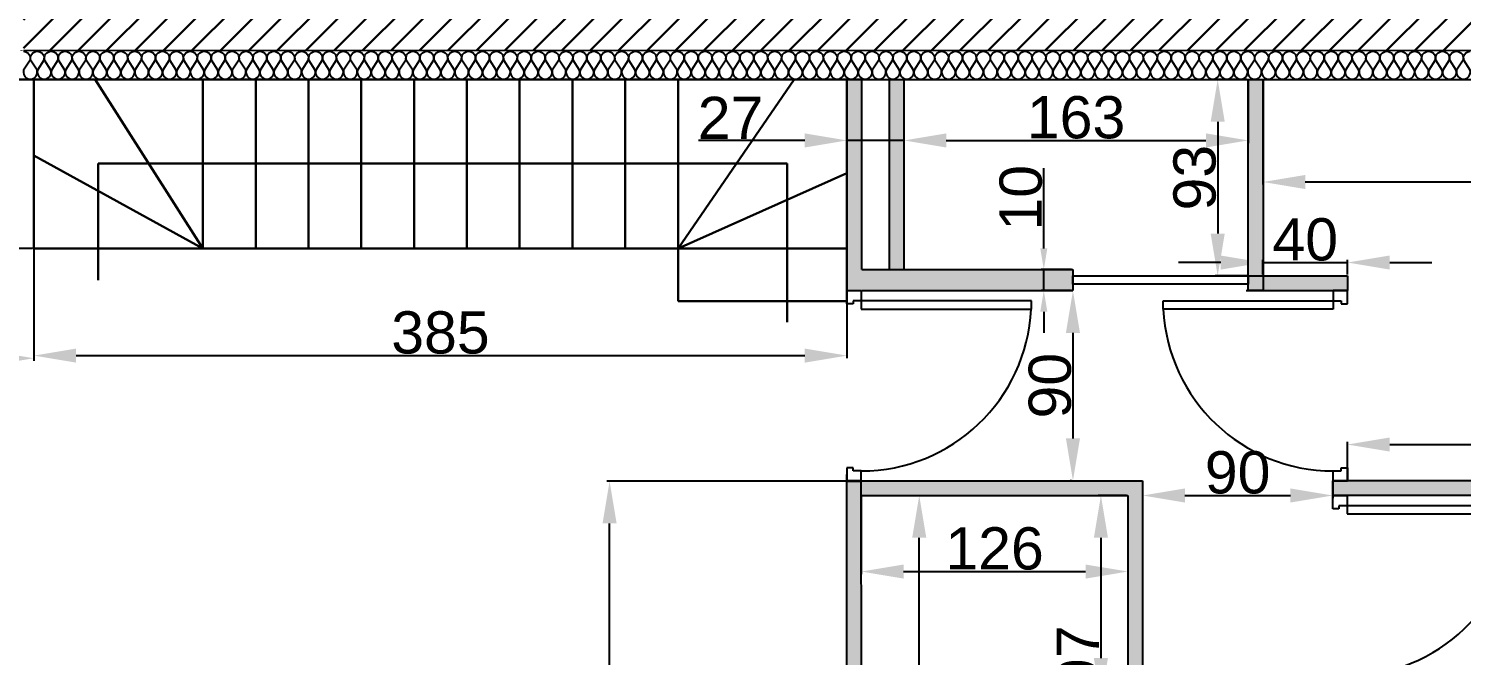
# Model space of a CAD drawing. Header units: millimetres. Extents: x -255 to 11976, y -437 to 3955.
# Drawn here: x 548 to 1226, y 514 to 810 of the extents above; entities that cross this region are included whole.
import ezdxf

# ---------------------------------------------------------------- set-up
doc = ezdxf.new("R2010")
doc.units = ezdxf.units.MM
for name, color, linetype in [('Cloisons', 8, 'Continuous'), ('Cotation', 7, 'Continuous'), ('Escalier', 9, 'Continuous'), ('Isolation', 6, 'Continuous'), ('MenuisInt', 4, 'Continuous')]:
    doc.layers.add(name, color=color, linetype=linetype)
doc.styles.get("Standard").update_dxf_attribs({"font": 'arial.ttf'})
doc.dimstyles.new('ISO-25', dxfattribs={"dimtxt": 2.5, "dimasz": 2.5, "dimexe": 1.25, "dimexo": 0.625, "dimtad": 1, "dimtxsty": 'Standard', "dimcen": 2.5, "dimadec": 0, "dimazin": 0, "dimtfac": 1, "dimtmove": 0, "dimatfit": 3, "dimfxl": 1, "dimarcsym": 0})

# ---------------------------------------------------------------- blocks, each defined once
blk = doc.blocks.new('*U28')
at = {"flags": 128}
for points in [[(0, 1, -0.505863), (0.239, 0.676), (0.009, 0.318, 1.322645), (0.491, 0.318), (0.261, 0.676, -0.505863), (0.5, 1)], [(0.5, 1, -0.505863), (0.739, 0.676), (0.509, 0.318, 1.322645), (0.991, 0.318), (0.761, 0.676, -0.505863), (1, 1)], [(1, 1, -0.505863), (1.239, 0.676), (1.009, 0.318, 1.322645), (1.491, 0.318), (1.261, 0.676, -0.505863), (1.5, 1)], [(1.5, 1, -0.505863), (1.739, 0.676), (1.509, 0.318, 1.322645), (1.991, 0.318), (1.761, 0.676, -0.505863), (2, 1)], [(2, 1, -0.505863), (2.239, 0.676), (2.009, 0.318, 1.322645), (2.491, 0.318), (2.261, 0.676, -0.505863), (2.5, 1)], [(2.5, 1, -0.505863), (2.739, 0.676), (2.509, 0.318, 1.322645), (2.991, 0.318), (2.761, 0.676, -0.505863), (3, 1)], [(3, 1, -0.505863), (3.239, 0.676), (3.009, 0.318, 1.322645), (3.491, 0.318), (3.261, 0.676, -0.505863), (3.5, 1)], [(3.5, 1, -0.505863), (3.739, 0.676), (3.509, 0.318, 1.322645), (3.991, 0.318), (3.761, 0.676, -0.505863), (4, 1)], [(4, 1, -0.505863), (4.239, 0.676), (4.009, 0.318, 1.322645), (4.491, 0.318), (4.261, 0.676, -0.505863), (4.5, 1)], [(4.5, 1, -0.505863), (4.739, 0.676), (4.509, 0.318, 1.322645), (4.991, 0.318), (4.761, 0.676, -0.505863), (5, 1)], [(5, 1, -0.505863), (5.239, 0.676), (5.009, 0.318, 1.322645), (5.491, 0.318), (5.261, 0.676, -0.505863), (5.5, 1)], [(5.5, 1, -0.505863), (5.739, 0.676), (5.509, 0.318, 1.322645), (5.991, 0.318), (5.761, 0.676, -0.505863), (6, 1)], [(6, 1, -0.505863), (6.239, 0.676), (6.009, 0.318, 1.322645), (6.491, 0.318), (6.261, 0.676, -0.505863), (6.5, 1)], [(6.5, 1, -0.505863), (6.739, 0.676), (6.509, 0.318, 1.322645), (6.991, 0.318), (6.761, 0.676, -0.505863), (7, 1)], [(7, 1, -0.505863), (7.239, 0.676), (7.009, 0.318, 1.322645), (7.491, 0.318), (7.261, 0.676, -0.505863), (7.5, 1)], [(7.5, 1, -0.505863), (7.739, 0.676), (7.509, 0.318, 1.322645), (7.991, 0.318), (7.761, 0.676, -0.505863), (8, 1)], [(8, 1, -0.505863), (8.239, 0.676), (8.009, 0.318, 1.322645), (8.491, 0.318), (8.261, 0.676, -0.505863), (8.5, 1)], [(8.5, 1, -0.505863), (8.739, 0.676), (8.509, 0.318, 1.322645), (8.991, 0.318), (8.761, 0.676, -0.505863), (9, 1)], [(9, 1, -0.505863), (9.239, 0.676), (9.009, 0.318, 1.322645), (9.491, 0.318), (9.261, 0.676, -0.505863), (9.5, 1)], [(9.5, 1, -0.505863), (9.739, 0.676), (9.509, 0.318, 1.322645), (9.991, 0.318), (9.761, 0.676, -0.505863), (10, 1)], [(10, 1, -0.505863), (10.239, 0.676), (10.009, 0.318, 1.322645), (10.491, 0.318), (10.261, 0.676, -0.505863), (10.5, 1)], [(10.5, 1, -0.505863), (10.739, 0.676), (10.509, 0.318, 1.322645), (10.991, 0.318), (10.761, 0.676, -0.505863), (11, 1)], [(11, 1, -0.505863), (11.239, 0.676), (11.009, 0.318, 1.322645), (11.491, 0.318), (11.261, 0.676, -0.505863), (11.5, 1)], [(11.5, 1, -0.505863), (11.739, 0.676), (11.509, 0.318, 1.322645), (11.991, 0.318), (11.761, 0.676, -0.505863), (12, 1)], [(12, 1, -0.505863), (12.239, 0.676), (12.009, 0.318, 1.322645), (12.491, 0.318), (12.261, 0.676, -0.505863), (12.5, 1)], [(12.5, 1, -0.505863), (12.739, 0.676), (12.509, 0.318, 1.322645), (12.991, 0.318), (12.761, 0.676, -0.505863), (13, 1)], [(13, 1, -0.505863), (13.239, 0.676), (13.009, 0.318, 1.322645), (13.491, 0.318), (13.261, 0.676, -0.505863), (13.5, 1)], [(13.5, 1, -0.505863), (13.739, 0.676), (13.509, 0.318, 1.322645), (13.991, 0.318), (13.761, 0.676, -0.505863), (14, 1)], [(14, 1, -0.505863), (14.239, 0.676), (14.009, 0.318, 1.322645), (14.491, 0.318), (14.261, 0.676, -0.505863), (14.5, 1)], [(14.5, 1, -0.505863), (14.739, 0.676), (14.509, 0.318, 1.322645), (14.991, 0.318), (14.761, 0.676, -0.505863), (15, 1)], [(15, 1, -0.505863), (15.239, 0.676), (15.009, 0.318, 1.322645), (15.491, 0.318), (15.261, 0.676, -0.505863), (15.5, 1)], [(15.5, 1, -0.505863), (15.739, 0.676), (15.509, 0.318, 1.322645), (15.991, 0.318), (15.761, 0.676, -0.505863), (16, 1)], [(16, 1, -0.505863), (16.239, 0.676), (16.009, 0.318, 1.322645), (16.491, 0.318), (16.261, 0.676, -0.505863), (16.5, 1)], [(16.5, 1, -0.505863), (16.739, 0.676), (16.509, 0.318, 1.322645), (16.991, 0.318), (16.761, 0.676, -0.505863), (17, 1)], [(17, 1, -0.505863), (17.239, 0.676), (17.009, 0.318, 1.322645), (17.491, 0.318), (17.261, 0.676, -0.505863), (17.5, 1)], [(17.5, 1, -0.505863), (17.739, 0.676), (17.509, 0.318, 1.322645), (17.991, 0.318), (17.761, 0.676, -0.505863), (18, 1)], [(18, 1, -0.505863), (18.239, 0.676), (18.009, 0.318, 1.322645), (18.491, 0.318), (18.261, 0.676, -0.505863), (18.5, 1)], [(18.5, 1, -0.505863), (18.739, 0.676), (18.509, 0.318, 1.322645), (18.991, 0.318), (18.761, 0.676, -0.505863), (19, 1)], [(19, 1, -0.505863), (19.239, 0.676), (19.009, 0.318, 1.322645), (19.491, 0.318), (19.261, 0.676, -0.505863), (19.5, 1)], [(19.5, 1, -0.505863), (19.739, 0.676), (19.509, 0.318, 1.322645), (19.991, 0.318), (19.761, 0.676, -0.505863), (20, 1)], [(20, 1, -0.505863), (20.239, 0.676), (20.009, 0.318, 1.322645), (20.491, 0.318), (20.261, 0.676, -0.505863), (20.5, 1)], [(20.5, 1, -0.505863), (20.739, 0.676), (20.509, 0.318, 1.322645), (20.991, 0.318), (20.761, 0.676, -0.505863), (21, 1)], [(21, 1, -0.505863), (21.239, 0.676), (21.009, 0.318, 1.322645), (21.491, 0.318), (21.261, 0.676, -0.505863), (21.5, 1)], [(21.5, 1, -0.505863), (21.739, 0.676), (21.509, 0.318, 1.322645), (21.991, 0.318), (21.761, 0.676, -0.505863), (22, 1)], [(22, 1, -0.505863), (22.239, 0.676), (22.009, 0.318, 1.322645), (22.491, 0.318), (22.261, 0.676, -0.505863), (22.5, 1)], [(22.5, 1, -0.505863), (22.739, 0.676), (22.509, 0.318, 1.322645), (22.991, 0.318), (22.761, 0.676, -0.505863), (23, 1)], [(23, 1, -0.505863), (23.239, 0.676), (23.009, 0.318, 1.322645), (23.491, 0.318), (23.261, 0.676, -0.505863), (23.5, 1)], [(23.5, 1, -0.505863), (23.739, 0.676), (23.509, 0.318, 1.322645), (23.991, 0.318), (23.761, 0.676, -0.505863), (24, 1)], [(24, 1, -0.505863), (24.239, 0.676), (24.009, 0.318, 1.322645), (24.491, 0.318), (24.261, 0.676, -0.505863), (24.5, 1)], [(24.5, 1, -0.505863), (24.739, 0.676), (24.509, 0.318, 1.322645), (24.991, 0.318), (24.761, 0.676, -0.505863), (25, 1)], [(25, 1, -0.505863), (25.239, 0.676), (25.009, 0.318, 1.322645), (25.491, 0.318), (25.261, 0.676, -0.505863), (25.5, 1)], [(25.5, 1, -0.505863), (25.739, 0.676), (25.509, 0.318, 1.322645), (25.991, 0.318), (25.761, 0.676, -0.505863), (26, 1)], [(26, 1, -0.505863), (26.239, 0.676), (26.009, 0.318, 1.322645), (26.491, 0.318), (26.261, 0.676, -0.505863), (26.5, 1)], [(26.5, 1, -0.505863), (26.739, 0.676), (26.509, 0.318, 1.322645), (26.991, 0.318), (26.761, 0.676, -0.505863), (27, 1)], [(27, 1, -0.505863), (27.239, 0.676), (27.009, 0.318, 1.322645), (27.491, 0.318), (27.261, 0.676, -0.505863), (27.5, 1)], [(27.5, 1, -0.505863), (27.739, 0.676), (27.509, 0.318, 1.322645), (27.991, 0.318), (27.761, 0.676, -0.505863), (28, 1)], [(28, 1, -0.505863), (28.239, 0.676), (28.009, 0.318, 1.322645), (28.491, 0.318), (28.261, 0.676, -0.505863), (28.5, 1)], [(28.5, 1, -0.505863), (28.739, 0.676), (28.509, 0.318, 1.322645), (28.991, 0.318), (28.761, 0.676, -0.505863), (29, 1)], [(29, 1, -0.505863), (29.239, 0.676), (29.009, 0.318, 1.322645), (29.491, 0.318), (29.261, 0.676, -0.505863), (29.5, 1)], [(29.5, 1, -0.505863), (29.739, 0.676), (29.509, 0.318, 1.322645), (29.991, 0.318), (29.761, 0.676, -0.505863), (30, 1)], [(30, 1, -0.505863), (30.239, 0.676), (30.009, 0.318, 1.322645), (30.491, 0.318), (30.261, 0.676, -0.505863), (30.5, 1)], [(30.5, 1, -0.505863), (30.739, 0.676), (30.509, 0.318, 1.322645), (30.991, 0.318), (30.761, 0.676, -0.505863), (31, 1)], [(31, 1, -0.505863), (31.239, 0.676), (31.009, 0.318, 1.322645), (31.491, 0.318), (31.261, 0.676, -0.505863), (31.5, 1)], [(31.5, 1, -0.505863), (31.739, 0.676), (31.509, 0.318, 1.322645), (31.991, 0.318), (31.761, 0.676, -0.505863), (32, 1)], [(32, 1, -0.505863), (32.239, 0.676), (32.009, 0.318, 1.322645), (32.491, 0.318), (32.261, 0.676, -0.505863), (32.5, 1)], [(32.5, 1, -0.505863), (32.739, 0.676), (32.509, 0.318, 1.322645), (32.991, 0.318), (32.761, 0.676, -0.505863), (33, 1)], [(33, 1, -0.505863), (33.239, 0.676), (33.009, 0.318, 1.322645), (33.491, 0.318), (33.261, 0.676, -0.505863), (33.5, 1)], [(33.5, 1, -0.505863), (33.739, 0.676), (33.509, 0.318, 1.322645), (33.991, 0.318), (33.761, 0.676, -0.505863), (34, 1)], [(34, 1, -0.505863), (34.239, 0.676), (34.009, 0.318, 1.322645), (34.491, 0.318), (34.261, 0.676, -0.505863), (34.5, 1)], [(34.5, 1, -0.505863), (34.739, 0.676), (34.509, 0.318, 1.322645), (34.991, 0.318), (34.761, 0.676, -0.505863), (35, 1)], [(35, 1, -0.505863), (35.239, 0.676), (35.009, 0.318, 1.322645), (35.491, 0.318), (35.261, 0.676, -0.505863), (35.5, 1)], [(35.5, 1, -0.505863), (35.739, 0.676), (35.509, 0.318, 1.322645), (35.991, 0.318), (35.761, 0.676, -0.505863), (36, 1)], [(36, 1, -0.505863), (36.239, 0.676), (36.009, 0.318, 1.322645), (36.491, 0.318), (36.261, 0.676, -0.505863), (36.5, 1)], [(36.5, 1, -0.505863), (36.739, 0.676), (36.509, 0.318, 1.322645), (36.991, 0.318), (36.761, 0.676, -0.505863), (37, 1)], [(37, 1, -0.505863), (37.239, 0.676), (37.009, 0.318, 1.322645), (37.491, 0.318), (37.261, 0.676, -0.505863), (37.5, 1)], [(37.5, 1, -0.505863), (37.739, 0.676), (37.509, 0.318, 1.322645), (37.991, 0.318), (37.761, 0.676, -0.505863), (38, 1)], [(38, 1, -0.505863), (38.239, 0.676), (38.009, 0.318, 1.322645), (38.491, 0.318), (38.261, 0.676, -0.505863), (38.5, 1)], [(38.5, 1, -0.505863), (38.739, 0.676), (38.509, 0.318, 1.322645), (38.991, 0.318), (38.761, 0.676, -0.505863), (39, 1)], [(39, 1, -0.505863), (39.239, 0.676), (39.009, 0.318, 1.322645), (39.491, 0.318), (39.261, 0.676, -0.505863), (39.5, 1)], [(39.5, 1, -0.505863), (39.739, 0.676), (39.509, 0.318, 1.322645), (39.991, 0.318), (39.761, 0.676, -0.505863), (40, 1)], [(40, 1, -0.505863), (40.239, 0.676), (40.009, 0.318, 1.322645), (40.491, 0.318), (40.261, 0.676, -0.505863), (40.5, 1)], [(40.5, 1, -0.505863), (40.739, 0.676), (40.509, 0.318, 1.322645), (40.991, 0.318), (40.761, 0.676, -0.505863), (41, 1)], [(41, 1, -0.505863), (41.239, 0.676), (41.009, 0.318, 1.322645), (41.491, 0.318), (41.261, 0.676, -0.505863), (41.5, 1)], [(41.5, 1, -0.505863), (41.739, 0.676), (41.509, 0.318, 1.322645), (41.991, 0.318), (41.761, 0.676, -0.505863), (42, 1)], [(42, 1, -0.505863), (42.239, 0.676), (42.009, 0.318, 1.322645), (42.491, 0.318), (42.261, 0.676, -0.505863), (42.5, 1)], [(42.5, 1, -0.505863), (42.739, 0.676), (42.509, 0.318, 1.322645), (42.991, 0.318), (42.761, 0.676, -0.505863), (43, 1)], [(43, 1, -0.505863), (43.239, 0.676), (43.009, 0.318, 1.322645), (43.491, 0.318), (43.261, 0.676, -0.505863), (43.5, 1)], [(43.5, 1, -0.505863), (43.739, 0.676), (43.509, 0.318, 1.322645), (43.991, 0.318), (43.761, 0.676, -0.505863), (44, 1)], [(44, 1, -0.505863), (44.239, 0.676), (44.009, 0.318, 1.322645), (44.491, 0.318), (44.261, 0.676, -0.505863), (44.5, 1)], [(44.5, 1, -0.505863), (44.739, 0.676), (44.509, 0.318, 1.322645), (44.991, 0.318), (44.761, 0.676, -0.505863), (45, 1)], [(45, 1, -0.505863), (45.239, 0.676), (45.009, 0.318, 1.322645), (45.491, 0.318), (45.261, 0.676, -0.505863), (45.5, 1)], [(45.5, 1, -0.505863), (45.739, 0.676), (45.509, 0.318, 1.322645), (45.991, 0.318), (45.761, 0.676, -0.505863), (46, 1)], [(46, 1, -0.505863), (46.239, 0.676), (46.009, 0.318, 1.322645), (46.491, 0.318), (46.261, 0.676, -0.505863), (46.5, 1)], [(46.5, 1, -0.505863), (46.739, 0.676), (46.509, 0.318, 1.322645), (46.991, 0.318), (46.761, 0.676, -0.505863), (47, 1)], [(47, 1, -0.505863), (47.239, 0.676), (47.009, 0.318, 1.322645), (47.491, 0.318), (47.261, 0.676, -0.505863), (47.5, 1)], [(47.5, 1, -0.505863), (47.739, 0.676), (47.509, 0.318, 1.322645), (47.991, 0.318), (47.761, 0.676, -0.505863), (48, 1)], [(48, 1, -0.505863), (48.239, 0.676), (48.009, 0.318, 1.322645), (48.491, 0.318), (48.261, 0.676, -0.505863), (48.5, 1)], [(48.5, 1, -0.505863), (48.739, 0.676), (48.509, 0.318, 1.322645), (48.991, 0.318), (48.761, 0.676, -0.505863), (49, 1)], [(49, 1, -0.505863), (49.239, 0.676), (49.009, 0.318, 1.322645), (49.491, 0.318), (49.261, 0.676, -0.505863), (49.5, 1)], [(49.5, 1, -0.505863), (49.739, 0.676), (49.509, 0.318, 1.322645), (49.991, 0.318), (49.761, 0.676, -0.505863), (50, 1)], [(50, 1, -0.505863), (50.239, 0.676), (50.009, 0.318, 1.322645), (50.491, 0.318), (50.261, 0.676, -0.505863), (50.5, 1)], [(50.5, 1, -0.505863), (50.739, 0.676), (50.509, 0.318, 1.322645), (50.991, 0.318), (50.761, 0.676, -0.505863), (51, 1)], [(51, 1, -0.505863), (51.239, 0.676), (51.009, 0.318, 1.322645), (51.491, 0.318), (51.261, 0.676, -0.505863), (51.5, 1)], [(51.5, 1, -0.505863), (51.739, 0.676), (51.509, 0.318, 1.322645), (51.991, 0.318), (51.761, 0.676, -0.505863), (52, 1)]]:
    blk.add_lwpolyline(points, format="xyb", dxfattribs=at)
blk = doc.blocks.new('*D67')
at = {"layer": 'Cotation', "color": 0, "lineweight": -2, "transparency": 16777216}
for p, q in [((1132.13, 785.68), (1132.13, 736.51)), ((1457.13, 785.68), (1457.13, 736.51))]:
    blk.add_line(p, q, dxfattribs=at)
at = {"layer": 'Cotation', "color": 0, "lineweight": -3, "transparency": 16777216}
blk.add_line((1152.13, 737.76), (1437.13, 737.76), dxfattribs=at)
at = {"layer": 'Cotation', "color": 0, "lineweight": 30, "transparency": 16777216}
for points in [[(1152.13, 741.1), (1152.13, 734.43), (1132.13, 737.76)], [(1437.13, 741.1), (1437.13, 734.43), (1457.13, 737.76)]]:
    blk.add_solid(points, dxfattribs=at)
at = {"layer": 'Defpoints', "color": 0, "lineweight": 30, "transparency": 16777216}
for p in [(1132.13, 786.31), (1457.13, 786.31), (1457.13, 737.76)]:
    blk.add_point(p, dxfattribs=at)
at = {"layer": 'Cotation', "color": 0, "lineweight": 30, "transparency": 16777216, "insert": (1294.63, 748.61), "char_height": 20, "attachment_point": 5}
blk.add_mtext('325', dxfattribs=at)
blk = doc.blocks.new('*D68')
at = {"layer": 'Cotation', "color": 0, "lineweight": -2, "transparency": 16777216}
for p, q in [((1172.13, 596.93), (1172.13, 614.68)), ((1457.13, 596.93), (1457.13, 614.68))]:
    blk.add_line(p, q, dxfattribs=at)
at = {"layer": 'Cotation', "color": 0, "lineweight": -3, "transparency": 16777216}
blk.add_line((1192.13, 613.43), (1437.13, 613.43), dxfattribs=at)
at = {"layer": 'Cotation', "color": 0, "lineweight": 30, "transparency": 16777216}
for points in [[(1192.13, 616.77), (1192.13, 610.1), (1172.13, 613.43)], [(1437.13, 616.77), (1437.13, 610.1), (1457.13, 613.43)]]:
    blk.add_solid(points, dxfattribs=at)
at = {"layer": 'Defpoints', "color": 0, "lineweight": 30, "transparency": 16777216}
for p in [(1457.13, 613.43), (1172.13, 596.31), (1457.13, 596.31)]:
    blk.add_point(p, dxfattribs=at)
at = {"layer": 'Cotation', "color": 0, "lineweight": 30, "transparency": 16777216, "insert": (1314.63, 624.27), "char_height": 20, "attachment_point": 5}
blk.add_mtext('285', dxfattribs=at)
blk = doc.blocks.new('*D70')
at = {"layer": 'Cotation', "color": 0, "lineweight": -3, "transparency": 16777216}
for p, q in [((1112.13, 699.62), (1092.13, 699.62)), ((1132.13, 699.62), (1172.13, 699.62)), ((1192.13, 699.62), (1212.13, 699.62))]:
    blk.add_line(p, q, dxfattribs=at)
at = {"layer": 'Cotation', "color": 0, "lineweight": -2, "transparency": 16777216}
for p, q in [((1132.13, 693.93), (1132.13, 700.87)), ((1172.13, 693.93), (1172.13, 700.87))]:
    blk.add_line(p, q, dxfattribs=at)
at = {"layer": 'Cotation', "color": 0, "lineweight": 30, "transparency": 16777216}
for points in [[(1112.13, 702.95), (1112.13, 696.29), (1132.13, 699.62)], [(1192.13, 702.95), (1192.13, 696.29), (1172.13, 699.62)]]:
    blk.add_solid(points, dxfattribs=at)
at = {"layer": 'Defpoints', "color": 0, "lineweight": 30, "transparency": 16777216}
for p in [(1172.13, 699.62), (1132.13, 693.31), (1172.13, 693.31)]:
    blk.add_point(p, dxfattribs=at)
at = {"layer": 'Cotation', "color": 0, "lineweight": 30, "transparency": 16777216, "insert": (1152.13, 710.46), "char_height": 20, "attachment_point": 5}
blk.add_mtext('40', dxfattribs=at)
blk = doc.blocks.new('*D71')
at = {"layer": 'Cotation', "color": 0, "lineweight": -2, "transparency": 16777216}
for p, q in [((1124.51, 786.31), (1109.42, 786.31)), ((1124.51, 693.31), (1109.42, 693.31))]:
    blk.add_line(p, q, dxfattribs=at)
at = {"layer": 'Cotation', "color": 0, "lineweight": -3, "transparency": 16777216}
blk.add_line((1110.67, 766.31), (1110.67, 713.31), dxfattribs=at)
at = {"layer": 'Cotation', "color": 0, "lineweight": 30, "transparency": 16777216}
for points in [[(1107.34, 766.31), (1114.01, 766.31), (1110.67, 786.31)], [(1107.34, 713.31), (1114.01, 713.31), (1110.67, 693.31)]]:
    blk.add_solid(points, dxfattribs=at)
at = {"layer": 'Defpoints', "color": 0, "lineweight": 30, "transparency": 16777216}
for p in [(1125.13, 786.31), (1110.67, 693.31), (1125.13, 693.31)]:
    blk.add_point(p, dxfattribs=at)
at = {"layer": 'Cotation', "color": 0, "lineweight": 30, "transparency": 16777216, "insert": (1099.83, 739.81), "char_height": 20, "attachment_point": 5, "rotation": 90}
blk.add_mtext('93', dxfattribs=at)
blk = doc.blocks.new('*D77')
at = {"layer": 'Cotation', "color": 0, "lineweight": -2, "transparency": 16777216}
for p, q in [((942.55, 589.31), (970.6, 589.31)), ((942.76, 254.31), (970.6, 254.31))]:
    blk.add_line(p, q, dxfattribs=at)
at = {"layer": 'Cotation', "color": 0, "lineweight": -3, "transparency": 16777216}
blk.add_line((969.35, 274.31), (969.35, 569.31), dxfattribs=at)
at = {"layer": 'Cotation', "color": 0, "lineweight": 30, "transparency": 16777216}
for points in [[(966.02, 569.31), (972.69, 569.31), (969.35, 589.31)], [(966.02, 274.31), (972.69, 274.31), (969.35, 254.31)]]:
    blk.add_solid(points, dxfattribs=at)
at = {"layer": 'Defpoints', "color": 0, "lineweight": 30, "transparency": 16777216}
for p in [(941.93, 589.31), (969.35, 589.31), (942.13, 254.31)]:
    blk.add_point(p, dxfattribs=at)
at = {"layer": 'Cotation', "color": 0, "lineweight": 30, "transparency": 16777216, "insert": (958.51, 421.81), "char_height": 20, "attachment_point": 5, "rotation": 90}
blk.add_mtext('335', dxfattribs=at)
blk = doc.blocks.new('*D78')
at = {"layer": 'Cotation', "color": 0, "lineweight": -2, "transparency": 16777216}
for p, q in [((941.93, 588.68), (941.93, 552.04)), ((1068.13, 588.68), (1068.13, 552.04))]:
    blk.add_line(p, q, dxfattribs=at)
at = {"layer": 'Cotation', "color": 0, "lineweight": -3, "transparency": 16777216}
blk.add_line((961.93, 553.29), (1048.13, 553.29), dxfattribs=at)
at = {"layer": 'Cotation', "color": 0, "lineweight": 30, "transparency": 16777216}
for points in [[(961.93, 556.62), (961.93, 549.95), (941.93, 553.29)], [(1048.13, 556.62), (1048.13, 549.95), (1068.13, 553.29)]]:
    blk.add_solid(points, dxfattribs=at)
at = {"layer": 'Defpoints', "color": 0, "lineweight": 30, "transparency": 16777216}
for p in [(941.93, 589.31), (1068.13, 589.31), (1068.13, 553.29)]:
    blk.add_point(p, dxfattribs=at)
at = {"layer": 'Cotation', "color": 0, "lineweight": 30, "transparency": 16777216, "insert": (1005.03, 564.12), "char_height": 20, "attachment_point": 5}
blk.add_mtext('126', dxfattribs=at)
blk = doc.blocks.new('*D79')
at = {"layer": 'Cotation', "color": 0, "lineweight": -2, "transparency": 16777216}
for p, q in [((1067.51, 589.31), (1054.12, 589.31)), ((1067.51, 492.31), (1054.12, 492.31))]:
    blk.add_line(p, q, dxfattribs=at)
at = {"layer": 'Cotation', "color": 0, "lineweight": -3, "transparency": 16777216}
blk.add_line((1055.37, 569.31), (1055.37, 512.31), dxfattribs=at)
at = {"layer": 'Cotation', "color": 0, "lineweight": 30, "transparency": 16777216}
for points in [[(1052.04, 569.31), (1058.71, 569.31), (1055.37, 589.31)], [(1052.04, 512.31), (1058.71, 512.31), (1055.37, 492.31)]]:
    blk.add_solid(points, dxfattribs=at)
at = {"layer": 'Defpoints', "color": 0, "lineweight": 30, "transparency": 16777216}
for p in [(1068.13, 589.31), (1055.37, 492.31), (1068.13, 492.31)]:
    blk.add_point(p, dxfattribs=at)
at = {"layer": 'Cotation', "color": 0, "lineweight": 30, "transparency": 16777216, "insert": (1044.54, 512.31), "char_height": 20, "attachment_point": 5, "rotation": 90}
blk.add_mtext('97', dxfattribs=at)
blk = doc.blocks.new('*D85')
at = {"layer": 'Cotation', "color": 0, "lineweight": -2, "transparency": 16777216}
for p, q in [((934.51, 596.1), (821.47, 596.1)), ((822.72, 207.31), (822.72, 576.1)), ((934.51, 187.31), (821.47, 187.31))]:
    blk.add_line(p, q, dxfattribs=at)
at = {"layer": 'Cotation', "color": 0, "lineweight": 30, "transparency": 16777216}
for points in [[(819.39, 576.1), (826.05, 576.1), (822.72, 596.1)], [(819.39, 207.31), (826.05, 207.31), (822.72, 187.31)]]:
    blk.add_solid(points, dxfattribs=at)
at = {"layer": 'Defpoints', "color": 0, "lineweight": 30, "transparency": 16777216}
for p in [(822.72, 596.1), (935.13, 596.1), (935.13, 187.31)]:
    blk.add_point(p, dxfattribs=at)
at = {"layer": 'Cotation', "color": 0, "lineweight": 30, "transparency": 16777216, "insert": (811.88, 391.7), "char_height": 20, "attachment_point": 5, "rotation": 90}
blk.add_mtext('409', dxfattribs=at)
blk = doc.blocks.new('*D88')
at = {"layer": 'Cotation', "color": 0, "lineweight": -2, "transparency": 16777216}
for p, q in [((452.13, 785.68), (452.13, 653.05)), ((550.13, 785.68), (550.13, 653.05))]:
    blk.add_line(p, q, dxfattribs=at)
at = {"layer": 'Cotation', "color": 0, "transparency": 16777216}
blk.add_line((472.13, 654.3), (530.13, 654.3), dxfattribs=at)
at = {"layer": 'Cotation', "color": 0, "lineweight": 30, "transparency": 16777216}
for points in [[(472.13, 657.63), (472.13, 650.97), (452.13, 654.3)], [(530.13, 657.63), (530.13, 650.97), (550.13, 654.3)]]:
    blk.add_solid(points, dxfattribs=at)
at = {"layer": 'Defpoints', "color": 0, "lineweight": 30, "transparency": 16777216}
for p in [(452.13, 786.31), (550.13, 786.31), (550.13, 654.3)]:
    blk.add_point(p, dxfattribs=at)
at = {"layer": 'Cotation', "color": 0, "lineweight": 30, "transparency": 16777216, "insert": (501.13, 665.14), "char_height": 20, "attachment_point": 5}
blk.add_mtext('98', dxfattribs=at)
blk = doc.blocks.new('*D90')
at = {"layer": 'Cotation', "color": 0, "lineweight": -2, "transparency": 16777216}
for p, q in [((550.13, 705.68), (550.13, 654.3)), ((935.13, 705.68), (935.13, 654.3))]:
    blk.add_line(p, q, dxfattribs=at)
at = {"layer": 'Cotation', "color": 0, "transparency": 16777216}
blk.add_line((570.13, 655.55), (915.13, 655.55), dxfattribs=at)
at = {"layer": 'Cotation', "color": 0, "lineweight": 30, "transparency": 16777216}
for points in [[(570.13, 658.88), (570.13, 652.22), (550.13, 655.55)], [(915.13, 658.88), (915.13, 652.22), (935.13, 655.55)]]:
    blk.add_solid(points, dxfattribs=at)
at = {"layer": 'Defpoints', "color": 0, "lineweight": 30, "transparency": 16777216}
for p in [(550.13, 706.31), (935.13, 706.31), (935.13, 655.55)]:
    blk.add_point(p, dxfattribs=at)
at = {"layer": 'Cotation', "color": 0, "lineweight": 30, "transparency": 16777216, "insert": (742.63, 666.39), "char_height": 20, "attachment_point": 5}
blk.add_mtext('385', dxfattribs=at)
blk = doc.blocks.new('*D91')
at = {"layer": 'Cotation', "color": 0, "lineweight": -2, "transparency": 16777216}
for p, q in [((962.13, 785.68), (962.13, 756.19)), ((1125.13, 785.68), (1125.13, 756.19)), ((982.13, 757.44), (1105.13, 757.44))]:
    blk.add_line(p, q, dxfattribs=at)
at = {"layer": 'Cotation', "color": 0, "lineweight": 30, "transparency": 16777216}
for points in [[(982.13, 760.77), (982.13, 754.11), (962.13, 757.44)], [(1105.13, 760.77), (1105.13, 754.11), (1125.13, 757.44)]]:
    blk.add_solid(points, dxfattribs=at)
at = {"layer": 'Defpoints', "color": 0, "lineweight": 30, "transparency": 16777216}
for p in [(962.13, 786.31), (1125.13, 786.31), (1125.13, 757.44)]:
    blk.add_point(p, dxfattribs=at)
at = {"layer": 'Cotation', "color": 0, "lineweight": 30, "transparency": 16777216, "insert": (1043.63, 768.28), "char_height": 20, "attachment_point": 5}
blk.add_mtext('163', dxfattribs=at)
blk = doc.blocks.new('*D92')
at = {"layer": 'Cotation', "color": 0, "lineweight": -2, "transparency": 16777216}
for p, q in [((1041.51, 686.31), (1040.88, 686.31)), ((1042.13, 666.31), (1042.13, 616.31)), ((1041.51, 596.31), (1040.88, 596.31))]:
    blk.add_line(p, q, dxfattribs=at)
at = {"layer": 'Cotation', "color": 0, "lineweight": 30, "transparency": 16777216}
for points in [[(1038.8, 666.31), (1045.47, 666.31), (1042.13, 686.31)], [(1038.8, 616.31), (1045.47, 616.31), (1042.13, 596.31)]]:
    blk.add_solid(points, dxfattribs=at)
at = {"layer": 'Defpoints', "color": 0, "lineweight": 30, "transparency": 16777216}
for p in [(1042.13, 686.31), (1042.13, 596.31), (1042.13, 596.31)]:
    blk.add_point(p, dxfattribs=at)
at = {"layer": 'Cotation', "color": 0, "lineweight": 30, "transparency": 16777216, "insert": (1031.3, 641.31), "char_height": 20, "attachment_point": 5, "rotation": 90}
blk.add_mtext('90', dxfattribs=at)
blk = doc.blocks.new('*D93')
at = {"layer": 'Cotation', "color": 0, "lineweight": -2, "transparency": 16777216}
for p, q in [((1075.13, 595.68), (1075.13, 588.06)), ((1165.13, 595.68), (1165.13, 588.06)), ((1095.13, 589.31), (1145.13, 589.31))]:
    blk.add_line(p, q, dxfattribs=at)
at = {"layer": 'Cotation', "color": 0, "lineweight": 30, "transparency": 16777216}
for points in [[(1095.13, 592.64), (1095.13, 585.97), (1075.13, 589.31)], [(1145.13, 592.64), (1145.13, 585.97), (1165.13, 589.31)]]:
    blk.add_solid(points, dxfattribs=at)
at = {"layer": 'Defpoints', "color": 0, "lineweight": 30, "transparency": 16777216}
for p in [(1075.13, 596.31), (1165.13, 596.31), (1165.13, 589.31)]:
    blk.add_point(p, dxfattribs=at)
at = {"layer": 'Cotation', "color": 0, "lineweight": 30, "transparency": 16777216, "insert": (1120.13, 600.14), "char_height": 20, "attachment_point": 5}
blk.add_mtext('90', dxfattribs=at)
blk = doc.blocks.new('*D94')
at = {"layer": 'Cotation', "color": 0, "lineweight": -2, "transparency": 16777216}
for p, q in [((549.51, 786.31), (507.27, 786.31)), ((508.52, 766.31), (508.52, 726.31)), ((549.51, 706.31), (507.27, 706.31))]:
    blk.add_line(p, q, dxfattribs=at)
at = {"layer": 'Cotation', "color": 0, "lineweight": 30, "transparency": 16777216}
for points in [[(505.19, 766.31), (511.86, 766.31), (508.52, 786.31)], [(505.19, 726.31), (511.86, 726.31), (508.52, 706.31)]]:
    blk.add_solid(points, dxfattribs=at)
at = {"layer": 'Defpoints', "color": 0, "lineweight": 30, "transparency": 16777216}
for p in [(550.13, 786.31), (508.52, 706.31), (550.13, 706.31)]:
    blk.add_point(p, dxfattribs=at)
at = {"layer": 'Cotation', "color": 0, "lineweight": 30, "transparency": 16777216, "insert": (497.69, 746.31), "char_height": 20, "attachment_point": 5, "rotation": 90}
blk.add_mtext('80', dxfattribs=at)
blk = doc.blocks.new('*D95')
at = {"layer": 'Cotation', "color": 0, "lineweight": -2, "transparency": 16777216}
for p, q in [((935.13, 785.68), (935.13, 756.19)), ((962.13, 785.68), (962.13, 756.19)), ((915.13, 757.44), (864.89, 757.44)), ((962.13, 757.44), (935.13, 757.44)), ((982.13, 757.44), (1002.13, 757.44))]:
    blk.add_line(p, q, dxfattribs=at)
at = {"layer": 'Cotation', "color": 0, "lineweight": 30, "transparency": 16777216}
for points in [[(915.13, 760.77), (915.13, 754.11), (935.13, 757.44)], [(982.13, 760.77), (982.13, 754.11), (962.13, 757.44)]]:
    blk.add_solid(points, dxfattribs=at)
at = {"layer": 'Defpoints', "color": 0, "lineweight": 30, "transparency": 16777216}
for p in [(935.13, 786.31), (962.13, 786.31), (935.13, 757.44)]:
    blk.add_point(p, dxfattribs=at)
at = {"layer": 'Cotation', "color": 0, "lineweight": 30, "transparency": 16777216, "insert": (880.01, 768.11), "char_height": 20, "attachment_point": 5}
blk.add_mtext('27', dxfattribs=at)
blk = doc.blocks.new('*D99')
at = {"layer": 'Cotation', "color": 0, "lineweight": -2, "transparency": 16777216}
for p, q in [((1028.34, 706.31), (1028.34, 744.26)), ((1041.51, 696.31), (1027.09, 696.31)), ((1028.34, 686.31), (1028.34, 696.31)), ((1041.51, 686.31), (1027.09, 686.31)), ((1028.34, 676.31), (1028.34, 666.31))]:
    blk.add_line(p, q, dxfattribs=at)
at = {"layer": 'Cotation', "color": 0, "lineweight": 30, "transparency": 16777216}
for points in [[(1026.67, 706.31), (1030.01, 706.31), (1028.34, 696.31)], [(1026.67, 676.31), (1030.01, 676.31), (1028.34, 686.31)]]:
    blk.add_solid(points, dxfattribs=at)
at = {"layer": 'Defpoints', "color": 0, "lineweight": 30, "transparency": 16777216}
for p in [(1042.13, 696.31), (1028.34, 686.31), (1042.13, 686.31)]:
    blk.add_point(p, dxfattribs=at)
at = {"layer": 'Cotation', "color": 0, "lineweight": 30, "transparency": 16777216, "insert": (1017.5, 730.28), "char_height": 20, "attachment_point": 5, "rotation": 90}
blk.add_mtext('10', dxfattribs=at)

msp = doc.modelspace()

# ---------------------------------------------------------------- hatches: boundary and pattern name
at = {"lineweight": 30, "transparency": 33554687}
h = msp.add_hatch(dxfattribs=at)
h.set_pattern_fill('ANSI31', color=256, scale=3)
h.paths.add_polyline_path([(291.135, 820.308), (1.135, 820.308), (1.135, 726.308), (21.135, 726.308), (21.135, 800.308), (1231.135, 800.137), (1231.135, 820.308), (1181.135, 820.308), (1091.135, 820.308), (545.135, 820.308), (545.135, 800.104), (452.135, 800.308), (452.135, 820.308)])
h.paths.add_polyline_path([(1.135, 444.308), (21.135, 444.308), (21.135, 596.308), (1.135, 596.308)])
h.paths.add_polyline_path([(21.135, 240.308), (21.135, 314.308), (1.135, 314.308), (1.135, 300.308), (1.135, 220.308), (86.135, 220.308), (86.135, 240.308)])
h.paths.add_polyline_path([(351.135, 220.308), (351.135, 0.308), (445.135, 0.308), (445.135, 20.308), (371.135, 20.308), (371.135, 220.308), (371.135, 240.308), (266.135, 240.308), (266.135, 220.308)])
h.paths.add_polyline_path([(845.135, 20.308), (845.135, 0.308), (955.135, 0.308), (955.135, 20.308)])
h.paths.add_polyline_path([(1061.135, 20.308), (1061.135, 0.308), (1141.135, 0.308), (1141.135, 75.308), (1121.135, 75.308), (1121.135, 20.308)])
h.paths.add_polyline_path([(1121.135, 145.308), (1141.135, 145.308), (1141.135, 220.308), (1226.135, 220.308), (1226.135, 240.308), (1121.135, 240.308)])
h.paths.add_polyline_path([(1491.135, 220.308), (1491.135, 820.308), (1301.135, 820.308), (1301.135, 800.308), (1471.135, 800.308), (1471.135, 240.308), (1406.135, 240.308), (1406.135, 220.308)])
at = {"layer": 'Cloisons', "lineweight": 30, "transparency": 33554687}
h = msp.add_hatch(dxfattribs=at)
h.set_pattern_fill('HONEY', color=256)
h.paths.add_polyline_path([(1132.135, 786.308), (1125.135, 786.308), (1125.135, 686.308), (1132.135, 686.308)])
h.paths.add_polyline_path([(1172.135, 693.308), (1132.135, 693.308), (1132.135, 686.308), (1172.135, 686.308)])
h.paths.add_polyline_path([(1457.135, 596.308), (1172.135, 596.308), (1172.135, 596.098), (1165.345, 596.098), (1165.345, 596.308), (1165.135, 596.308), (1165.135, 589.308), (1457.135, 589.308)])
h.paths.add_polyline_path([(942.135, 786.308), (935.135, 786.308), (935.135, 686.308), (941.925, 686.308), (1042.135, 686.308), (1042.135, 696.308), (942.135, 696.308)])
h.paths.add_polyline_path([(962.135, 786.308), (955.135, 786.308), (955.135, 765.627), (962.135, 765.627)], flags=17)
h.paths.add_polyline_path([(962.135, 765.627), (955.135, 765.627), (955.135, 723.627), (962.135, 723.627)], flags=17)
h.paths.add_polyline_path([(962.135, 723.627), (955.135, 723.627), (955.135, 696.308), (962.135, 696.308)], flags=17)
h.paths.add_polyline_path([(1075.135, 596.308), (942.135, 596.308), (941.925, 596.301), (941.929, 589.308), (1068.135, 589.308), (1068.135, 499.308), (1068.135, 492.308), (1074.925, 492.308), (1074.925, 499.308)])
h.paths.add_polyline_path([(1171.925, 499.098), (1165.135, 499.098), (1165.135, 492.518), (1165.135, 254.308), (1172.135, 254.308)])
h.paths.add_polyline_path([(941.925, 596.098), (935.135, 596.098), (935.135, 250.308), (942.135, 250.308), (955.135, 250.308), (955.135, 247.308), (1107.135, 247.308), (1107.135, 254.308), (942.135, 254.308)])
h.paths.add_polyline_path([(935.135, 210.308), (942.135, 210.308), (942.135, 194.308), (942.135, 187.308), (1107.135, 187.308), (935.135, 187.308)])

# ---------------------------------------------------------------- linework, layer by layer
for p, q in [((545.135, 800.104), (1231.135, 800.137)), ((1172.135, 693.308), (1172.135, 686.308)), ((1172.135, 599.098), (1172.135, 596.308)), ((942.135, 596.308), (935.135, 596.308)), ((1172.135, 596.308), (1165.135, 596.308))]:
    msp.add_line(p, q)
at = {"layer": 'Cloisons'}
for p, q in [((935.135, 686.308), (935.135, 786.308)), ((942.135, 786.308), (935.135, 786.308)), ((942.135, 696.308), (942.135, 786.308)), ((955.135, 786.308), (955.135, 696.308)), ((962.135, 786.308), (962.135, 696.308)), ((1125.135, 686.308), (1125.135, 786.308)), ((1125.135, 786.308), (1132.135, 786.308)), ((1132.135, 786.308), (1132.135, 686.308)), ((942.135, 696.308), (1042.135, 696.308)), ((1042.135, 696.308), (1042.135, 686.308)), ((1124.135, 693.308), (1172.135, 693.308)), ((942.135, 686.308), (1042.135, 686.308)), ((1124.135, 686.308), (1172.135, 686.308)), ((1132.135, 686.308), (1125.135, 686.308)), ((935.135, 250.308), (935.135, 599.308)), ((942.135, 254.308), (941.925, 596.308)), ((942.135, 596.308), (1075.135, 596.308)), ((1075.135, 596.308), (1075.135, 492.308)), ((1457.135, 596.308), (1165.135, 596.308)), ((1165.135, 589.308), (1165.135, 596.308)), ((941.929, 589.308), (1068.135, 589.308)), ((1068.135, 589.308), (1068.135, 492.308)), ((1457.135, 589.308), (1165.135, 589.308))]:
    msp.add_line(p, q, dxfattribs=at)
at = {"layer": 'Escalier', "lineweight": 30}
for p, q in [((550.135, 786.308), (550.135, 706.308)), ((550.135, 786.308), (935.135, 786.308)), ((579.135, 786.308), (630.135, 706.308)), ((630.135, 706.308), (630.135, 786.308)), ((655.135, 786.308), (655.135, 706.308)), ((680.135, 706.308), (680.135, 786.308)), ((705.135, 786.308), (705.135, 706.308)), ((730.135, 706.308), (730.135, 786.308)), ((755.135, 786.308), (755.135, 706.308)), ((780.135, 706.308), (780.135, 786.308)), ((805.135, 786.308), (805.135, 706.308)), ((830.135, 706.308), (830.135, 786.308)), ((855.135, 706.308), (855.135, 786.308)), ((910.135, 786.308), (855.135, 706.308)), ((935.135, 681.308), (935.135, 786.308)), ((550.135, 750.308), (630.135, 706.308)), ((580.575, 691.269), (580.575, 746.568)), ((580.575, 746.568), (906.84, 746.568)), ((906.84, 746.568), (906.84, 671.308)), ((935.135, 741.863), (855.135, 706.308)), ((550.135, 706.308), (855.135, 706.308)), ((855.135, 706.308), (855.135, 681.308)), ((855.135, 706.308), (935.135, 706.308)), ((935.138, 681.308), (935.138, 706.308)), ((855.135, 681.308), (935.135, 681.308))]:
    msp.add_line(p, q, dxfattribs=at)
at = {"layer": 'Isolation'}
msp.add_line((521.135, 786.308), (1231.135, 786.308), dxfattribs=at)
at = {"layer": 'MenuisInt'}
for p, q in [((1042.135, 689.308), (1042.135, 693.308)), ((1042.135, 693.308), (1125.135, 693.308)), ((1125.135, 693.308), (1125.135, 689.308)), ((935.135, 680.003), (935.135, 686.308)), ((935.135, 686.308), (941.925, 686.308)), ((941.925, 686.308), (941.925, 681.458)), ((1125.135, 689.308), (1042.135, 689.308)), ((1172.135, 686.308), (1165.345, 686.308)), ((1165.345, 686.308), (1165.345, 681.458)), ((1172.135, 680.003), (1172.135, 686.308)), ((938.045, 680.003), (935.135, 680.003)), ((941.925, 681.458), (938.045, 681.458)), ((938.045, 681.458), (938.045, 680.003)), ((941.925, 681.458), (941.925, 677.578)), ((1022.435, 681.458), (941.925, 681.458)), ((1022.435, 677.578), (1022.435, 681.458)), ((1084.835, 677.578), (1084.835, 681.458)), ((1084.835, 681.458), (1165.345, 681.458)), ((1165.345, 681.458), (1169.225, 681.458)), ((1165.345, 681.458), (1165.345, 677.578)), ((1169.225, 681.458), (1169.225, 680.003)), ((1169.225, 680.003), (1172.135, 680.003)), ((941.925, 677.578), (1022.435, 677.578)), ((1165.345, 677.578), (1084.835, 677.578)), ((938.045, 602.403), (935.135, 602.403)), ((935.135, 602.403), (935.135, 596.098)), ((938.045, 600.948), (938.045, 602.403)), ((941.925, 600.948), (938.045, 600.948)), ((941.925, 596.098), (941.925, 600.948)), ((1165.345, 596.098), (1165.345, 600.948)), ((1165.345, 600.948), (1169.225, 600.948)), ((1169.225, 600.948), (1169.225, 602.403)), ((1169.225, 602.403), (1172.135, 602.403)), ((1172.135, 602.403), (1172.135, 596.098)), ((935.135, 596.098), (941.925, 596.098)), ((1172.135, 596.098), (1165.345, 596.098)), ((1165.135, 583.003), (1165.135, 589.308)), ((1165.135, 589.308), (1171.925, 589.308)), ((1171.925, 584.458), (1168.045, 584.458)), ((1168.045, 584.458), (1168.045, 583.003)), ((1171.925, 589.308), (1171.925, 584.458)), ((1171.925, 584.458), (1171.925, 580.578)), ((1252.435, 584.458), (1171.925, 584.458)), ((1168.045, 583.003), (1165.135, 583.003)), ((1171.925, 580.578), (1252.435, 580.578))]:
    msp.add_line(p, q, dxfattribs=at)
for centre, start, end in [((941.925, 681.458), 270, 357.237688), ((1165.345, 681.458), 182.762312, 270), ((1171.925, 584.458), 270, 357.237688)]:
    msp.add_arc(centre, 80.51, start, end, dxfattribs=at)

# ---------------------------------------------------------------- block references
at = {"layer": 'Isolation', "lineweight": 30, "xscale": 13.17639831597984, "yscale": 13.17639831597984, "zscale": 13.17639831597984}
msp.add_blockref('*U28', (545.135, 786.482), dxfattribs=at)

# ---------------------------------------------------------------- dimensions: what is measured, and where the dimension line sits
at = {"layer": 'Cotation', "lineweight": 30}
for base, p1, p2, override, picture, middle in [((550.135, 654.3), (452.135, 786.308), (550.135, 786.308), {"dimtxt": 20, "dimasz": 20, "dimlwd": 65535}, '*D88', (501.135, 665.136)), ((935.135, 757.441), (962.135, 786.308), (935.135, 786.308), {"dimtxt": 20, "dimasz": 20}, '*D95', (880.014, 768.107)), ((1457.135, 737.762), (1132.135, 786.308), (1457.135, 786.308), {"dimtxt": 20, "dimasz": 20, "dimlwd": 65533}, '*D67', (1294.635, 748.605)), ((1172.135, 699.621), (1132.135, 693.308), (1172.135, 693.308), {"dimtxt": 20, "dimasz": 20, "dimlwd": 65533}, '*D70', (1152.135, 710.457)), ((935.135, 655.55), (550.135, 706.308), (935.135, 706.308), {"dimtxt": 20, "dimasz": 20, "dimlwd": 65535}, '*D90', (742.635, 666.393)), ((1457.135, 613.432), (1172.135, 596.308), (1457.135, 596.308), {"dimtxt": 20, "dimasz": 20, "dimlwd": 65533}, '*D68', (1314.635, 624.268)), ((1165.135, 589.308), (1075.135, 596.308), (1165.135, 596.308), {"dimtxt": 20, "dimasz": 20}, '*D93', (1120.135, 600.144))]:
    dim = msp.add_linear_dim(base=base, p1=p1, p2=p2, dimstyle='ISO-25', override=override, dxfattribs=at)
    dim.commit()
    dim.dimension.update_dxf_attribs({"geometry": picture, "text_midpoint": middle})
for base, p1, p2, override, picture, middle in [((508.524, 706.308), (550.135, 786.308), (550.135, 706.308), {"dimtxt": 20, "dimasz": 20}, '*D94', (497.688, 746.308)), ((1110.675, 693.308), (1125.135, 786.308), (1125.135, 693.308), {"dimtxt": 20, "dimasz": 20, "dimlwd": 65533}, '*D71', (1099.831, 739.808)), ((1042.135, 596.308), (1042.135, 686.308), (1042.135, 596.308), {"dimtxt": 20, "dimasz": 20}, '*D92', (1031.298, 641.308)), ((822.72, 596.098), (935.135, 187.308), (935.135, 596.098), {"dimtxt": 20, "dimasz": 20, "dimdec": 0}, '*D85', (811.883, 391.703)), ((969.355, 589.308), (942.135, 254.308), (941.929, 589.308), {"dimtxt": 20, "dimasz": 20, "dimlwd": 65533}, '*D77', (958.512, 421.808))]:
    dim = msp.add_linear_dim(base=base, p1=p1, p2=p2, angle=90, dimstyle='ISO-25', override=override, dxfattribs=at)
    dim.commit()
    dim.dimension.update_dxf_attribs({"geometry": picture, "text_midpoint": middle})
for base, p1, p2, override, picture, middle in [((1125.135, 757.441), (962.135, 786.308), (1125.135, 786.308), {"dimtxt": 20, "dimasz": 20}, '*D91', (1043.635, 757.441)), ((1068.135, 553.286), (941.929, 589.308), (1068.135, 589.308), {"dimtxt": 20, "dimasz": 20, "dimdec": 0, "dimlwd": 65533}, '*D78', (1005.032, 553.286))]:
    dim = msp.add_linear_dim(base=base, p1=p1, p2=p2, dimstyle='ISO-25', override=override, dxfattribs=at)
    dim.commit()
    dim.dimension.update_dxf_attribs({"geometry": picture, "text_midpoint": middle, "dimtype": 160})
for base, p1, p2, override, picture, middle in [((1028.339, 686.308), (1042.135, 696.308), (1042.135, 686.308), {"dimtxt": 20, "dimasz": 10}, '*D99', (1028.339, 730.282)), ((1055.374, 492.308), (1068.135, 589.308), (1068.135, 492.308), {"dimtxt": 20, "dimasz": 20, "dimlwd": 65533}, '*D79', (1055.374, 512.308))]:
    dim = msp.add_linear_dim(base=base, p1=p1, p2=p2, angle=90, dimstyle='ISO-25', override=override, dxfattribs=at)
    dim.commit()
    dim.dimension.update_dxf_attribs({"geometry": picture, "text_midpoint": middle, "dimtype": 160})

doc.saveas('drawing.dxf')
